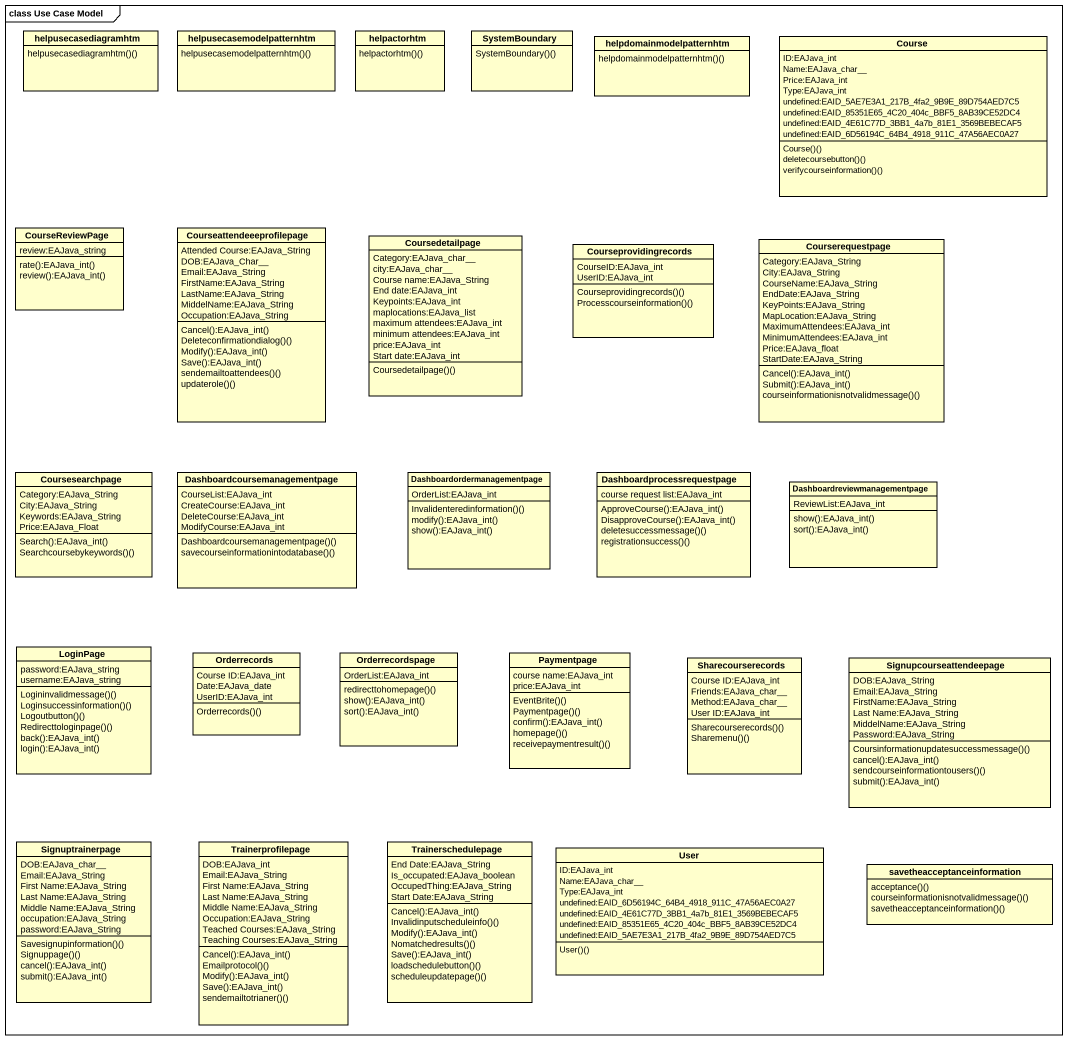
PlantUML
@startuml
mainframe class Use Case Model
hide circle
hide empty members
class helpusecasediagramhtm {
  helpusecasediagramhtm()()
}
class helpusecasemodelpatternhtm {
  helpusecasemodelpatternhtm()()
}
class helpactorhtm {
  helpactorhtm()()
}
class SystemBoundary {
  SystemBoundary()()
}
class helpdomainmodelpatternhtm {
  helpdomainmodelpatternhtm()()
}
class Course {
  ID:EAJava_int
  Name:EAJava_char__
  Price:EAJava_int
  Type:EAJava_int
  undefined:EAID_5AE7E3A1_217B_4fa2_9B9E_89D754AED7C5
  undefined:EAID_85351E65_4C20_404c_BBF5_8AB39CE52DC4
  undefined:EAID_4E61C77D_3BB1_4a7b_81E1_3569BEBECAF5
  undefined:EAID_6D56194C_64B4_4918_911C_47A56AEC0A27
  Course()()
  deletecoursebutton()()
  verifycourseinformation()()
}
class CourseReviewPage {
  review:EAJava_string
  rate():EAJava_int()
  review():EAJava_int()
}
class Courseattendeeeprofilepage {
  Attended Course:EAJava_String
  DOB:EAJava_Char__
  Email:EAJava_String
  FirstName:EAJava_String
  LastName:EAJava_String
  MiddelName:EAJava_String
  Occupation:EAJava_String
  Cancel():EAJava_int()
  Deleteconfirmationdialog()()
  Modify():EAJava_int()
  Save():EAJava_int()
  sendemailtoattendees()()
  updaterole()()
}
class Coursedetailpage {
  Category:EAJava_char__
  city:EAJava_char__
  Course name:EAJava_String
  End date:EAJava_int
  Keypoints:EAJava_int
  maplocations:EAJava_list
  maximum attendees:EAJava_int
  minimum attendees:EAJava_int
  price:EAJava_int
  Start date:EAJava_int
  Coursedetailpage()()
}
class Courseprovidingrecords {
  CourseID:EAJava_int
  UserID:EAJava_int
  Courseprovidingrecords()()
  Processcourseinformation()()
}
class Courserequestpage {
  Category:EAJava_String
  City:EAJava_String
  CourseName:EAJava_String
  EndDate:EAJava_String
  KeyPoints:EAJava_String
  MapLocation:EAJava_String
  MaximumAttendees:EAJava_int
  MinimumAttendees:EAJava_int
  Price:EAJava_float
  StartDate:EAJava_String
  Cancel():EAJava_int()
  Submit():EAJava_int()
  courseinformationisnotvalidmessage()()
}
class Coursesearchpage {
  Category:EAJava_String
  City:EAJava_String
  Keywords:EAJava_String
  Price:EAJava_Float
  Search():EAJava_int()
  Searchcoursebykeywords()()
}
class "Dashboardcoursemanagementpage" as Dashboardcoursemanagementpag {
  CourseList:EAJava_int
  CreateCourse:EAJava_int
  DeleteCourse:EAJava_int
  ModifyCourse:EAJava_int
  Dashboardcoursemanagementpage()()
  savecourseinformationintodatabase()()
}
class Dashboardordermanagementpage {
  OrderList:EAJava_int
  Invalidenteredinformation()()
  modify():EAJava_int()
  show():EAJava_int()
}
class Dashboardprocessrequestpage {
  course request list:EAJava_int
  ApproveCourse():EAJava_int()
  DisapproveCourse():EAJava_int()
  deletesuccessmessage()()
  registrationsuccess()()
}
class "Dashboardreviewmanagementpage" as Dashboardreviewmanagementpag {
  ReviewList:EAJava_int
  show():EAJava_int()
  sort():EAJava_int()
}
class LoginPage {
  password:EAJava_string
  username:EAJava_string
  Logininvalidmessage()()
  Loginsuccessinformation()()
  Logoutbutton()()
  Redirecttologinpage()()
  back():EAJava_int()
  login():EAJava_int()
}
class Orderrecords {
  Course ID:EAJava_int
  Date:EAJava_date
  UserID:EAJava_int
  Orderrecords()()
}
class Orderrecordspage {
  OrderList:EAJava_int
  redirecttohomepage()()
  show():EAJava_int()
  sort():EAJava_int()
}
class Paymentpage {
  course name:EAJava_int
  price:EAJava_int
  EventBrite()()
  Paymentpage()()
  confirm():EAJava_int()
  homepage()()
  receivepaymentresult()()
}
class Sharecourserecords {
  Course ID:EAJava_int
  Friends:EAJava_char__
  Method:EAJava_char__
  User ID:EAJava_int
  Sharecourserecords()()
  Sharemenu()()
}
class Signupcourseattendeepage {
  DOB:EAJava_String
  Email:EAJava_String
  FirstName:EAJava_String
  Last Name:EAJava_String
  MiddelName:EAJava_String
  Password:EAJava_String
  Coursinformationupdatesuccessmessage()()
  cancel():EAJava_int()
  sendcourseinformationtousers()()
  submit():EAJava_int()
}
class Signuptrainerpage {
  DOB:EAJava_char__
  Email:EAJava_String
  First Name:EAJava_String
  Last Name:EAJava_String
  Middle Name:EAJava_String
  occupation:EAJava_String
  password:EAJava_String
  Savesignupinformation()()
  Signuppage()()
  cancel():EAJava_int()
  submit():EAJava_int()
}
class Trainerprofilepage {
  DOB:EAJava_int
  Email:EAJava_String
  First Name:EAJava_String
  Last Name:EAJava_String
  Middle Name:EAJava_String
  Occupation:EAJava_String
  Teached Courses:EAJava_String
  Teaching Courses:EAJava_String
  Cancel():EAJava_int()
  Emailprotocol()()
  Modify():EAJava_int()
  Save():EAJava_int()
  sendemailtotrianer()()
}
class Trainerschedulepage {
  End Date:EAJava_String
  Is_occupated:EAJava_boolean
  OccupedThing:EAJava_String
  Start Date:EAJava_String
  Cancel():EAJava_int()
  Invalidinputscheduleinfo()()
  Modify():EAJava_int()
  Nomatchedresults()()
  Save():EAJava_int()
  loadschedulebutton()()
  scheduleupdatepage()()
}
class User {
  ID:EAJava_int
  Name:EAJava_char__
  Type:EAJava_int
  undefined:EAID_6D56194C_64B4_4918_911C_47A56AEC0A27
  undefined:EAID_4E61C77D_3BB1_4a7b_81E1_3569BEBECAF5
  undefined:EAID_85351E65_4C20_404c_BBF5_8AB39CE52DC4
  undefined:EAID_5AE7E3A1_217B_4fa2_9B9E_89D754AED7C5
  User()()
}
class savetheacceptanceinformation {
  acceptance()()
  courseinformationisnotvalidmessage()()
  savetheacceptanceinformation()()
}
@enduml
